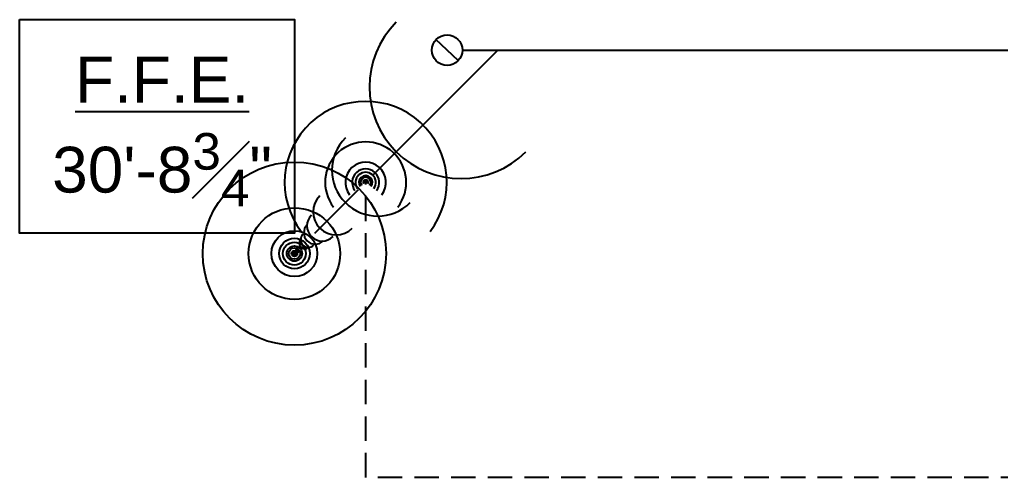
# Model space of a CAD drawing. Extents: x -29500 to 23517, y -2581 to 1886.
# Drawn here: x -1885 to -1595.9, y 175.2 to 310.2 of the extents above; entities that cross this region are included whole.
import ezdxf

# ---------------------------------------------------------------- set-up
doc = ezdxf.new("R2010")
doc.units = 0
doc.header["$LTSCALE"] = 36
doc.header["$MEASUREMENT"] = 0
doc.linetypes.add('VENT', pattern=[0.30000000000000004, 0.2, -0.1])
for name, color, linetype in [('G-ANNO-TEXT', 70, 'Continuous'), ('P-GD-N', 3, 'Continuous'), ('P-GD-N @ 1 (1)', 3, 'Continuous'), ('P-GD-N @ 1 (2)', 3, 'Continuous'), ('P-GD-N @ 12', 3, 'Continuous'), ('P-GD-N @ 128', 3, 'Continuous'), ('P-GD-N @ 16', 3, 'Continuous'), ('P-GD-N @ 192', 3, 'Continuous'), ('P-GD-N @ 2', 3, 'Continuous'), ('P-GD-N @ 24', 3, 'Continuous'), ('P-GD-N @ 384', 3, 'Continuous'), ('P-GD-N @ 4', 3, 'Continuous'), ('P-GD-N @ 48', 3, 'Continuous'), ('P-GD-N @ 64', 3, 'Continuous'), ('P-GD-N @ 768', 3, 'Continuous'), ('P-GD-N @ 8', 3, 'Continuous'), ('P-GD-N @ 96', 3, 'Continuous'), ('P-GV-N', 3, 'VENT')]:
    doc.layers.add(name, color=color, linetype=linetype)
doc.styles.add('Arial', font='arial.ttf')

# ---------------------------------------------------------------- blocks, each defined once
blk = doc.blocks.new('*U14')
at = {"linetype": 'Continuous'}
blk.add_circle((0, 0), 0.03515625, dxfattribs=at)
blk.add_arc((0.09046299364832541, 2.556089733746285e-18), 0.03515625, 90, 270, dxfattribs=at)
blk = doc.blocks.new('*U1381')
at = {"layer": 'P-GD-N @ 1 (1)', "rotation": 45}
blk.add_blockref('*U14', (-1804.000000014937, 241.1543754276408), dxfattribs=at)
at = {"layer": 'P-GD-N @ 1 (2)', "rotation": 45}
blk.add_blockref('*U14', (-1804.000000014937, 241.1543754276408), dxfattribs=at)
at = {"layer": 'P-GD-N @ 12', "xscale": 12, "yscale": 12, "zscale": 12, "rotation": 44.99999999999999}
blk.add_blockref('*U14', (-1804.000000014937, 241.1543754276408), dxfattribs=at)
at = {"layer": 'P-GD-N @ 128', "xscale": 128, "yscale": 128, "zscale": 128, "rotation": 45}
blk.add_blockref('*U14', (-1804.000000014937, 241.1543754276408), dxfattribs=at)
at = {"layer": 'P-GD-N @ 16', "xscale": 16, "yscale": 16, "zscale": 16, "rotation": 45}
blk.add_blockref('*U14', (-1804.000000014937, 241.1543754276408), dxfattribs=at)
at = {"layer": 'P-GD-N @ 192', "xscale": 192, "yscale": 192, "zscale": 192, "rotation": 44.99999999999999}
blk.add_blockref('*U14', (-1804.000000014937, 241.1543754276408), dxfattribs=at)
at = {"layer": 'P-GD-N @ 2', "xscale": 2, "yscale": 2, "zscale": 2, "rotation": 45}
blk.add_blockref('*U14', (-1804.000000014937, 241.1543754276408), dxfattribs=at)
at = {"layer": 'P-GD-N @ 24', "xscale": 24, "yscale": 24, "zscale": 24, "rotation": 44.99999999999999}
blk.add_blockref('*U14', (-1804.000000014937, 241.1543754276408), dxfattribs=at)
at = {"layer": 'P-GD-N @ 384', "xscale": 384, "yscale": 384, "zscale": 384, "rotation": 44.99999999999999}
blk.add_blockref('*U14', (-1804.000000014937, 241.1543754276408), dxfattribs=at)
at = {"layer": 'P-GD-N @ 4', "xscale": 4, "yscale": 4, "zscale": 4, "rotation": 45}
blk.add_blockref('*U14', (-1804.000000014937, 241.1543754276408), dxfattribs=at)
at = {"layer": 'P-GD-N @ 48', "xscale": 48, "yscale": 48, "zscale": 48, "rotation": 44.99999999999999}
blk.add_blockref('*U14', (-1804.000000014937, 241.1543754276408), dxfattribs=at)
at = {"layer": 'P-GD-N @ 64', "xscale": 64, "yscale": 64, "zscale": 64, "rotation": 45}
blk.add_blockref('*U14', (-1804.000000014937, 241.1543754276408), dxfattribs=at)
at = {"layer": 'P-GD-N @ 768', "xscale": 768, "yscale": 768, "zscale": 768, "rotation": 44.99999999999999}
blk.add_blockref('*U14', (-1804.000000014937, 241.1543754276408), dxfattribs=at)
at = {"layer": 'P-GD-N @ 8', "xscale": 8, "yscale": 8, "zscale": 8, "rotation": 45}
blk.add_blockref('*U14', (-1804.000000014937, 241.1543754276408), dxfattribs=at)
at = {"layer": 'P-GD-N @ 96', "xscale": 96, "yscale": 96, "zscale": 96, "rotation": 44.99999999999999}
blk.add_blockref('*U14', (-1804.000000014937, 241.1543754276408), dxfattribs=at)
blk = doc.blocks.new('FLOOR CLEAN OUT')
at = {"color": 7, "linetype": 'Continuous'}
blk.add_line((0.03401338458564086, -0.03225453912287832), (-0.03411871718089365, 0.03214309821610531), dxfattribs=at)
at = {"linetype": 'Continuous'}
blk.add_circle((0, 0), 0.046875, dxfattribs=at)
blk = doc.blocks.new('*U41')
at = {"linetype": 'Continuous'}
blk.add_arc((0, 0), 0.03111555437015312, 232.5669694738212, 127.4330305261797, dxfattribs=at)
blk = doc.blocks.new('*U1382')
at = {"layer": 'P-GD-N @ 1 (1)', "rotation": 89.99999999999999}
blk.add_blockref('*U41', (-1783.000000014937, 262.1543754276408), dxfattribs=at)
at = {"layer": 'P-GD-N @ 1 (2)', "rotation": 89.99999999999999}
blk.add_blockref('*U41', (-1783.000000014937, 262.1543754276408), dxfattribs=at)
at = {"layer": 'P-GD-N @ 12', "xscale": 12, "yscale": 12, "zscale": 12, "rotation": 89.99999999999999}
blk.add_blockref('*U41', (-1783.000000014937, 262.1543754276408), dxfattribs=at)
at = {"layer": 'P-GD-N @ 128', "xscale": 128, "yscale": 128, "zscale": 128, "rotation": 89.99999999999999}
blk.add_blockref('*U41', (-1783.000000014937, 262.1543754276408), dxfattribs=at)
at = {"layer": 'P-GD-N @ 16', "xscale": 16, "yscale": 16, "zscale": 16, "rotation": 89.99999999999999}
blk.add_blockref('*U41', (-1783.000000014937, 262.1543754276408), dxfattribs=at)
at = {"layer": 'P-GD-N @ 192', "xscale": 192, "yscale": 192, "zscale": 192, "rotation": 89.99999999999999}
blk.add_blockref('*U41', (-1783.000000014937, 262.1543754276408), dxfattribs=at)
at = {"layer": 'P-GD-N @ 2', "xscale": 2, "yscale": 2, "zscale": 2, "rotation": 89.99999999999999}
blk.add_blockref('*U41', (-1783.000000014937, 262.1543754276408), dxfattribs=at)
at = {"layer": 'P-GD-N @ 24', "xscale": 24, "yscale": 24, "zscale": 24, "rotation": 89.99999999999999}
blk.add_blockref('*U41', (-1783.000000014937, 262.1543754276408), dxfattribs=at)
at = {"layer": 'P-GD-N @ 384', "xscale": 384, "yscale": 384, "zscale": 384, "rotation": 89.99999999999999}
blk.add_blockref('*U41', (-1783.000000014937, 262.1543754276408), dxfattribs=at)
at = {"layer": 'P-GD-N @ 4', "xscale": 4, "yscale": 4, "zscale": 4, "rotation": 89.99999999999999}
blk.add_blockref('*U41', (-1783.000000014937, 262.1543754276408), dxfattribs=at)
at = {"layer": 'P-GD-N @ 48', "xscale": 48, "yscale": 48, "zscale": 48, "rotation": 89.99999999999999}
blk.add_blockref('*U41', (-1783.000000014937, 262.1543754276408), dxfattribs=at)
at = {"layer": 'P-GD-N @ 64', "xscale": 64, "yscale": 64, "zscale": 64, "rotation": 89.99999999999999}
blk.add_blockref('*U41', (-1783.000000014937, 262.1543754276408), dxfattribs=at)
at = {"layer": 'P-GD-N @ 768', "xscale": 768, "yscale": 768, "zscale": 768, "rotation": 89.99999999999999}
blk.add_blockref('*U41', (-1783.000000014937, 262.1543754276408), dxfattribs=at)
at = {"layer": 'P-GD-N @ 8', "xscale": 8, "yscale": 8, "zscale": 8, "rotation": 89.99999999999999}
blk.add_blockref('*U41', (-1783.000000014937, 262.1543754276408), dxfattribs=at)
at = {"layer": 'P-GD-N @ 96', "xscale": 96, "yscale": 96, "zscale": 96, "rotation": 89.99999999999999}
blk.add_blockref('*U41', (-1783.000000014937, 262.1543754276408), dxfattribs=at)

msp = doc.modelspace()

# ---------------------------------------------------------------- linework, layer by layer
at = {"layer": 'G-ANNO-TEXT'}
msp.add_lwpolyline([(-1885.000000014937, 310.1543754276408), (-1804.000000014937, 310.1543754276408), (-1804.000000014937, 247.1543754276408), (-1885.000000014937, 247.1543754276408)], close=True, dxfattribs=at)
at = {"layer": 'P-GD-N'}
for p, q in [((-1780.878679671377, 264.2756957712004), (-1744.000000014937, 301.1543754276408)), ((-1754.500000014937, 301.1543754276408), (-1567.000000014937, 301.1543754276408)), ((-1798.000000014937, 247.1543754276408), (-1785.121320358496, 260.0330550840813))]:
    msp.add_line(p, q, dxfattribs=at)
at = {"layer": 'P-GV-N'}
for p, q in [((-1783.000000014937, 175.1543754276408), (-1783.000000014937, 262.1543754276408)), ((-1567.000000014937, 175.1543754276408), (-1783.000000014937, 175.1543754276408))]:
    msp.add_line(p, q, dxfattribs=at)

# ---------------------------------------------------------------- block references
at = {"layer": 'P-GD-N'}
for name in ['*U1381', '*U1382']:
    msp.add_blockref(name, (0, 0), dxfattribs=at)
at = {"layer": 'P-GD-N @ 96', "xscale": 96, "yscale": 96, "zscale": 96}
msp.add_blockref('FLOOR CLEAN OUT', (-1759.000000014937, 301.1543754276408), dxfattribs=at)

# ---------------------------------------------------------------- texts
at = {"layer": 'G-ANNO-TEXT', "insert": (-1843.000000014937, 277.1543754276408), "char_height": 13.5, "attachment_point": 5, "style": 'Arial'}
msp.add_mtext_dynamic_manual_height_columns('\\A1;{\\LF.F.E.\\P}30\'-8{\\H0.8x;\\S3#4;}"', width=54, gutter_width=45, heights=[0], dxfattribs=at)

doc.saveas('drawing.dxf')
